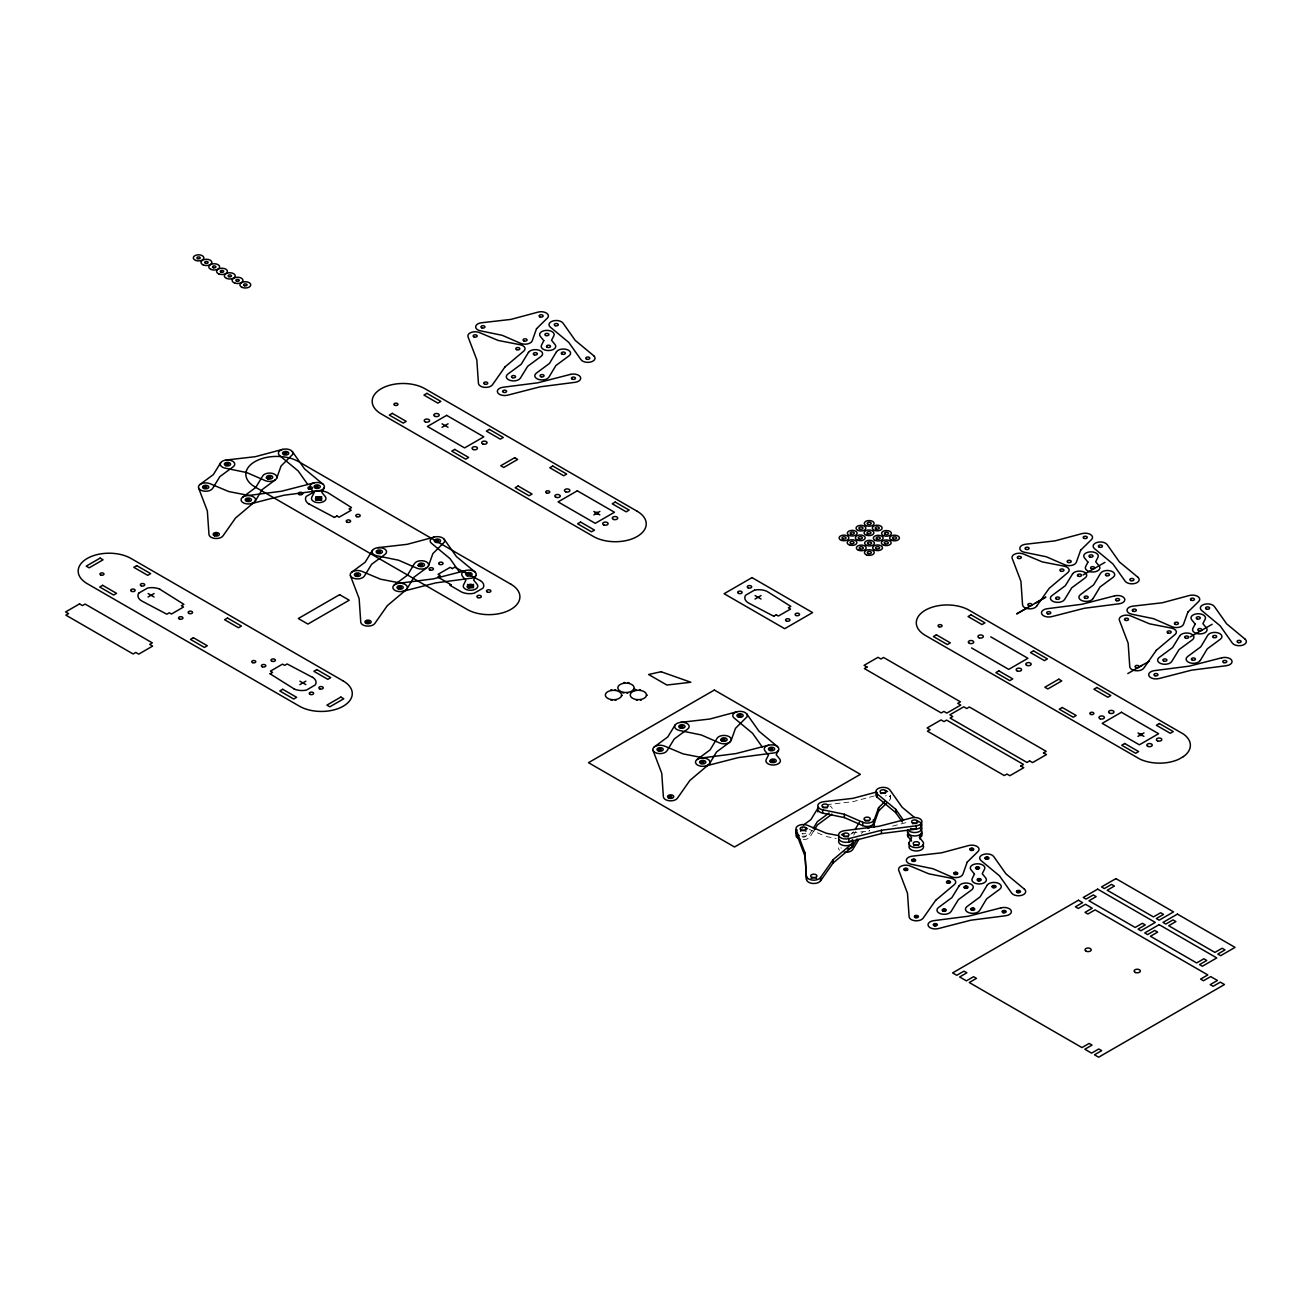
<?xml version="1.0" encoding="UTF-8"?>
<svg xmlns="http://www.w3.org/2000/svg" width="1312" height="1312" viewBox="0 0 1312 1312"><rect width="100%" height="100%" fill="white"/><g stroke="black" fill="none" stroke-linecap="round" stroke-linejoin="round"><path stroke-width="0.75" stroke-dasharray="5 3.75" d="M853.702 831.775L850.799 834.317M853.702 835.104L855.9 831.464M811.931 830.512L810.111 833.464A7.282 4.198 0 0 1 801.96 836.203M813.292 831.628L810.111 836.794A7.282 4.198 0 0 1 801.96 839.532M861.394 833.333L863.034 832.12M868.79 831.201L869.61 830.594M874.3 795.941L852.98 801.665L825.576 804.814M892.554 826.117L907.904 822.165M852.046 833.038L869.462 830.808M826.248 836.548L836.236 838.483M809.406 829.446L824.379 835.76M890.454 798.434L890.454 795.105A7.282 4.198 0 0 1 889.47 797.007L889.47 800.336A7.282 4.198 0 0 0 888.749 795.482M886.174 795.416A3.132 1.804 0 0 1 885.584 796.023M805.83 833.087A3.132 1.804 0 0 1 802.009 833.727A3.132 1.804 0 0 1 806.372 835.4A3.132 1.804 0 0 1 802.009 837.056M841.418 848.11A7.282 4.198 0 0 1 840.812 847.814M839.582 850.242A7.282 4.198 0 0 1 838.598 847.847M829.824 805.978A7.282 4.198 0 0 1 832.251 808.536"/><path stroke-width="1.5" d="M276.734 478.109L281.063 466.006L292.56 454.51A7.282 4.198 0 0 0 284.573 449.048A7.282 4.198 0 0 0 279.669 455.608L298.185 470.959L307.746 484.489M428.532 565.751L432.862 553.631L444.358 542.135A7.282 4.198 0 0 0 436.355 536.69A7.282 4.198 0 0 0 431.451 543.25L449.967 558.584L459.528 572.13M731.145 740.46L735.474 728.357L746.971 716.86A7.282 4.198 0 0 0 738.984 711.399A7.282 4.198 0 0 0 734.064 717.959L752.58 733.31L762.157 746.84M878.614 807.667L878.614 810.996L874.284 823.1L874.284 819.77L878.614 807.667L885.403 801.009M324.146 487.867L321.834 492.41L325.327 496.674A7.282 4.198 0 0 1 319.292 502.66A7.282 4.198 0 0 1 311.748 497.281L314.06 492.754L310.567 488.474A7.282 4.198 0 0 1 314.06 482.865A7.282 4.198 0 0 1 323.752 484.899A7.282 4.198 0 0 1 320.226 490.491L283.884 495.247L251.297 503.644M475.928 575.492L473.616 580.035L477.109 584.316A7.282 4.198 0 0 1 471.09 590.302A7.282 4.198 0 0 1 463.53 584.922L465.842 580.38L462.349 576.099A7.282 4.198 0 0 1 465.842 570.507A7.282 4.198 0 0 1 475.534 572.524A7.282 4.198 0 0 1 472.025 578.116L435.682 582.889L403.079 591.269M778.541 750.218L776.228 754.744L779.722 759.025A7.282 4.198 0 0 1 773.703 765.011A7.282 4.198 0 0 1 766.159 759.632L768.471 755.105L764.962 750.825A7.282 4.198 0 0 1 771.44 744.822A7.282 4.198 0 0 1 778.246 750.694L776.786 751.956A7.282 4.198 0 0 1 774.638 752.842L738.295 757.598L705.692 765.995M922.877 844.994A7.282 4.198 0 0 1 916.842 850.98A7.282 4.198 0 0 1 909.298 845.6L909.298 842.271L911.61 837.745L908.117 833.464L908.117 836.794L911.61 841.074M920.138 839.204L921.68 832.858L919.368 837.4L922.877 841.664A7.282 4.198 0 0 1 916.842 847.65A7.282 4.198 0 0 1 909.298 842.271M267.927 478.88L269.6 477.256L266.238 477.912M317.061 500.085L318.734 498.478L315.372 499.118M419.643 566.39A3.132 1.804 0 0 0 424.514 565.029A3.132 1.804 0 0 0 420.02 563.274A3.132 1.804 0 0 0 419.643 566.39L421.398 564.898L418.036 565.538M468.843 587.727L470.516 586.103L467.17 586.759M722.322 741.231L724.011 739.607L720.649 740.263M771.456 762.436L773.145 760.829L769.783 761.468M255.2 501.184L262.203 489.556L275.34 479.848M406.999 588.809L414.002 577.182L427.122 567.489M709.612 763.535L716.614 751.907L729.751 742.198M855.014 829.594L859.393 822.329M852.751 846.174L857.13 838.909M858.884 839.319L852.751 849.504A7.282 4.198 0 0 1 844.206 852.21M220.629 462.759L213.364 474.6L199.965 484.489M372.411 550.4L365.162 562.225L351.764 572.114M675.04 725.11L667.775 736.95L654.376 746.84M818.18 807.749L810.914 819.59L803.37 825.15M817.72 811.816L818.18 811.078A7.282 4.198 0 0 1 818.475 810.668M813.292 828.298L817.376 821.64L829.102 812.981M814.211 830.135L817.376 824.969L830.775 815.08A7.282 4.198 0 0 0 831.759 814.096M838.22 835.547L826.248 833.218L807.536 825.346A7.282 4.198 0 0 0 799.27 825.215A7.282 4.198 0 0 0 796.138 829.643L804.896 852.62L806.519 879.45A7.282 4.198 0 0 0 812.538 883.435A7.282 4.198 0 0 0 820.541 880.86L820.541 877.531L833.054 859.704L851.882 843.846A7.282 4.198 0 0 0 852.866 840.287A7.282 4.198 0 0 1 845.207 845.715A7.282 4.198 0 0 1 839.418 839.582M820.541 880.86L833.054 863.034L851.882 847.175L851.882 843.846M878.614 810.996L886.748 802.993M254.331 502.184L235.52 518.043L222.991 535.87A7.282 4.198 0 0 1 214.988 538.445A7.282 4.198 0 0 1 208.969 534.46L207.345 510.958L198.588 487.982M406.13 589.81L387.302 605.685L374.789 623.512A7.282 4.198 0 0 1 366.786 626.07A7.282 4.198 0 0 1 360.751 622.101L359.144 598.584L350.386 575.607M708.742 764.519L689.915 780.394L677.402 798.221A7.282 4.198 0 0 1 669.399 800.779A7.282 4.198 0 0 1 663.38 796.81L661.756 773.309L652.999 750.333M242.589 497.215L255.725 487.506L262.728 475.879A7.282 4.198 0 0 1 272.699 473.452A7.282 4.198 0 0 1 275.832 479.438A7.282 4.198 0 0 1 265.221 480.618L246.804 472.582L225.057 468.122A7.282 4.198 0 0 1 220.941 462.349A7.282 4.198 0 0 1 231.338 460.594A7.282 4.198 0 0 1 233.224 466.76L219.842 476.65L212.577 488.474A7.282 4.198 0 0 1 202.622 490.885A7.282 4.198 0 0 1 199.44 484.932A7.282 4.198 0 0 1 210.002 483.669L228.714 491.541L250.658 495.821A7.282 4.198 0 0 1 254.052 502.398A7.282 4.198 0 0 1 242.162 502.037A7.282 4.198 0 0 1 246.754 495.69L281.588 491.229L314.191 482.832M394.371 584.84L407.507 575.148L414.51 563.52A7.282 4.198 0 0 1 424.481 561.093A7.282 4.198 0 0 1 427.63 567.063A7.282 4.198 0 0 1 417.003 568.244L398.586 560.224L376.839 555.763A7.282 4.198 0 0 1 372.723 549.974A7.282 4.198 0 0 1 383.137 548.236A7.282 4.198 0 0 1 385.023 554.386L371.624 564.275L364.359 576.116A7.282 4.198 0 0 1 354.404 578.526A7.282 4.198 0 0 1 351.222 572.573A7.282 4.198 0 0 1 361.784 571.31L380.496 579.182L402.44 583.446A7.282 4.198 0 0 1 405.834 590.039A7.282 4.198 0 0 1 393.944 589.678A7.282 4.198 0 0 1 398.536 583.332L433.386 578.871L465.973 570.474M697 759.566L710.12 749.857L717.123 738.23A7.282 4.198 0 0 1 727.094 735.802A7.282 4.198 0 0 1 730.243 741.788A7.282 4.198 0 0 1 719.616 742.969L701.215 734.933L679.468 730.472A7.282 4.198 0 0 1 675.336 724.683A7.282 4.198 0 0 1 685.75 722.945A7.282 4.198 0 0 1 687.636 729.111L674.237 739L666.972 750.825A7.282 4.198 0 0 1 657.033 753.236A7.282 4.198 0 0 1 653.835 747.282A7.282 4.198 0 0 1 664.397 746.02L683.109 753.892L705.052 758.172A7.282 4.198 0 0 1 708.447 764.748A7.282 4.198 0 0 1 696.557 764.388A7.282 4.198 0 0 1 701.149 758.041L735.999 753.58L768.586 745.183M867.97 828.479L872.89 824.838M1149.246 661.199L1127.762 673.597M138.596 593.221L147.551 588.055A12.841 7.413 0 0 1 159.949 589.236M315.192 491.262L306.254 496.428A12.776 7.38 0 0 0 309.025 504.07M148.059 597.009L154.111 593.516M315.716 500.216L321.752 496.723M442.029 427.286L448.081 423.792M334.462 517.42L336.905 516.01M270.108 673.794L272.552 672.384L270.436 671.137L282.523 664.134L284.655 665.364L287.148 663.954L312.502 677.336M452.361 568.572L454.805 567.178L480.143 580.544M450.885 584.644L449.852 585.234L461.726 592.106A12.841 7.413 0 0 0 474.042 593.27L483.013 588.153A12.776 7.38 0 0 0 480.225 580.511M299.858 684.651L305.893 681.158M467.498 587.858L473.55 584.365M593.828 514.927L599.879 511.434M754.531 590.088L745.577 595.254A12.776 7.38 0 0 0 748.348 602.897L773.752 616.246M755.04 599.043L761.091 595.55M773.785 616.23L776.228 614.82M867.019 667.037L864.378 668.562L941.229 712.941L943.869 711.416L946.805 713.105L960.728 705.069L957.744 703.347L960.433 701.838L883.583 657.476L880.942 659.001L878.007 657.312L864.083 665.348L867.068 667.07M1083.122 574.951L1104.95 562.356M1027.755 607.522C986.772 631.187 1075.791 579.789 1034.807 603.454M1190.345 636.861L1212.173 624.266M1138.504 667.398L1142.03 665.364M1020.834 765.978L1023.475 764.453L946.624 720.091L943.984 721.616L941.048 719.927L927.125 727.963L930.11 729.685L927.404 731.178L1004.27 775.556L1006.911 774.031L1009.846 775.72L1023.754 767.684L1020.785 765.962M1029.608 760.911L1026.968 762.436L950.118 718.074L952.758 716.549L949.839 714.843L963.746 706.807L966.731 708.529L969.322 706.971L1046.189 751.35L1043.532 752.875M1137.947 736.393L1143.998 732.9M282.572 449.393L255.43 456.674L226.074 460.036M434.37 537.034L407.212 544.316L377.856 547.678M736.983 711.744L709.841 719.025L680.485 722.387M876.252 792.104L852.98 798.336L823.624 801.698A7.282 4.198 0 0 0 817.786 805.519A7.282 4.198 0 0 0 822.608 809.783L844.354 814.244L862.755 822.28A7.282 4.198 0 0 0 874.284 819.77M848.848 838.647L881.434 830.25L916.284 825.789A7.282 4.198 0 0 0 921.614 820.361A7.282 4.198 0 0 0 911.725 817.852L879.138 826.248L844.288 830.709A7.282 4.198 0 0 0 838.958 836.121A7.282 4.198 0 0 0 848.848 838.647L848.848 841.976L881.434 833.579L916.284 829.118L916.284 825.789M266.664 478.142L267.5 477.994M267.09 478.388L267.927 478.224M267.5 478.634L268.337 478.47M315.798 499.364L316.635 499.2M316.208 499.61L317.061 499.446M316.635 499.839L317.471 499.692M418.446 565.784L419.299 565.62M418.872 566.03L419.709 565.866M419.299 566.276L420.135 566.112M467.58 586.989L468.433 586.841M468.007 587.235L468.843 587.071M468.417 587.481L469.27 587.317M721.075 740.493L721.912 740.345M721.485 740.739L722.322 740.575M721.912 740.985L722.748 740.821M770.21 761.714L771.046 761.55M770.62 761.96L771.456 761.796M771.046 762.19L771.882 762.026M635.385 689.899L636.304 689.751M640.436 700.182L641.355 700.034M610.818 689.899L611.753 689.768M615.164 700.28L616.099 700.165M624.004 682.584L624.938 682.486M626.988 693.13L627.94 693.031M646.504 695.245A8.151 4.707 0 0 0 634.713 690.768A8.151 4.707 0 0 0 633.893 698.902A8.151 4.707 0 0 0 646.504 695.245L647.242 695.212M621.576 695.491A8.151 4.707 0 0 0 610.096 690.752A8.151 4.707 0 0 0 608.719 698.853A8.151 4.707 0 0 0 621.576 695.491L622.298 695.475M633.991 688.62A8.151 4.707 0 0 0 623.151 683.388A8.151 4.707 0 0 0 620.74 691.424A8.151 4.707 0 0 0 633.991 688.62L634.729 688.636M639.485 689.653L640.42 689.751M636.32 700.182L637.255 700.28M614.934 689.751L615.869 689.866M611.048 700.198L611.982 700.313M628.12 682.601L629.038 682.765M622.905 692.851L623.807 693.015M818.475 807.339A7.282 4.198 0 0 0 822.608 813.112L844.354 817.573L862.755 825.609A7.282 4.198 0 0 0 872.136 825.314A7.282 4.198 0 0 0 873.234 819.934M632.597 690.538L633.663 691.129M990.773 636.845L1027.936 658.296L1008.715 669.382L971.569 647.931M1137.996 732.932L1143.949 736.36M1043.483 752.842L1046.468 754.564L1032.544 762.6L1029.576 760.894M755.089 595.582L761.042 599.01M776.278 614.82L778.393 616.05L790.529 609.08L788.381 607.833L790.824 606.39L766.864 591.302A12.841 7.413 0 0 0 754.548 590.138M442.078 423.825L448.032 427.253M593.877 511.45L599.83 514.894M452.312 568.588L450.18 567.358L438.06 574.328L440.209 575.574L437.749 577.018L450.902 584.627M315.766 496.756L321.719 500.2M467.548 584.398L473.501 587.825M316.208 498.954L317.898 499.921M468.007 586.595L469.68 587.563M770.62 761.304L772.309 762.272M336.954 515.993L339.07 517.223L351.206 510.253L349.058 509.007L351.501 507.58L327.541 492.492A12.841 7.413 0 0 0 315.224 491.311M267.09 477.748L268.763 478.716M418.872 565.374L420.545 566.358M721.485 740.099L723.174 741.067M334.429 517.436L309.107 504.038M159.884 589.268L183.877 604.34L181.417 605.767L183.532 607.03L171.446 614.032L169.297 612.786L166.804 614.196L141.466 600.814A12.776 7.38 0 0 1 138.695 593.237M148.108 593.549L154.062 596.976M299.907 681.174L305.86 684.618M270.075 673.81L294.068 688.882M914.497 817.491L902.164 807.274L889.93 789.955A7.282 4.198 0 0 0 879.712 787.856A7.282 4.198 0 0 0 877.22 793.94L877.22 797.27L895.719 812.62L902.394 822.066M877.22 793.94L895.719 809.291L903.509 820.312M777.54 746.626L759.025 731.276L746.79 713.974M474.911 571.917L456.412 556.567L444.178 539.248M323.129 484.276L304.614 468.942L292.379 451.623M920.958 822.87L920.68 825.937M804.896 855.949L796.138 832.972L796.138 829.643M804.896 852.62L806.519 879.45M895.719 809.291L895.719 812.62M881.434 830.25L881.434 833.579M862.755 822.28L862.755 825.609M844.354 814.244L844.354 817.573M833.054 859.704L833.054 863.034M822.608 809.783L822.608 813.112M312.584 677.304A12.776 7.38 0 0 1 315.274 684.93L306.418 690.112A12.841 7.413 0 0 1 294.019 688.931M920.45 825.773A7.282 4.198 0 0 1 918.302 832.005A7.282 4.198 0 0 1 907.92 829.873M920.45 829.168A7.282 4.198 0 0 1 919.942 834.662A7.282 4.198 0 0 1 910.43 835.154A7.282 4.198 0 0 1 908.248 829.791M852.554 839.828A7.282 4.198 0 0 1 843.19 842.042A7.282 4.198 0 0 1 839.008 836.728M841.435 834.793A7.282 4.198 0 0 1 844.288 834.038M844.321 836.564A3.132 1.804 0 0 1 848.274 836.974M916.399 820.918A7.282 4.198 0 0 1 921.336 826.74A7.282 4.198 0 0 1 910.528 828.462M912.496 823.739A3.132 1.804 0 0 1 916.465 823.526M877.22 797.27A7.282 4.198 0 0 1 877.203 792.464M884.764 790.759A7.282 4.198 0 0 1 887.617 791.53M880.975 793.596A3.132 1.804 0 0 1 884.96 793.383M921.319 833.251A7.282 4.198 0 0 1 921.68 836.187M908.117 836.794A7.282 4.198 0 0 1 908.544 832.759M913.89 845.633A3.132 1.804 0 0 1 918.679 845.633M799.09 835.514A7.282 4.198 0 0 1 797.073 829.84M801.976 827.921A7.282 4.198 0 0 1 802.501 827.888M805.158 828.003A7.282 4.198 0 0 1 807.536 828.659M852.242 842.747A7.282 4.198 0 0 1 847.388 848.913M800.517 831.185A3.132 1.804 0 0 1 803.256 830.266A3.132 1.804 0 0 1 805.978 831.185M811.062 878.417A3.132 1.804 0 0 1 813.801 877.482A3.132 1.804 0 0 1 816.523 878.417M820.541 877.531A7.282 4.198 0 0 1 812.538 880.106A7.282 4.198 0 0 1 806.519 876.121M865.149 820.869A3.132 1.804 0 0 1 869.151 820.869M823.28 807.667A3.132 1.804 0 0 1 827.249 807.88M873.234 823.264A7.282 4.198 0 0 1 873.874 827.2M799.746 839.073A7.282 4.198 0 0 1 797.073 833.169M204.147 487.014C207.854 490.196 207.28 483.849 204.147 487.014M214.692 534.23C217.841 537.494 218.563 531.212 214.709 534.164M225.943 464.104C229.206 467.318 229.862 461.004 225.943 464.038M246.771 499.741C250.444 502.906 250.116 496.494 246.771 499.741M268.042 477.191C271.256 480.471 271.814 474.058 268.042 477.191M284.081 453.148C287.295 456.396 287.984 450 284.097 453.083M315.585 486.621C318.767 489.917 319.324 483.472 315.585 486.621M317.176 498.412C320.226 501.627 321.292 495.46 317.209 498.281M355.929 574.64C359.308 577.805 359.701 571.589 355.962 574.525M366.474 621.872C369.656 625.102 370.41 618.805 366.491 621.806M377.725 551.729C381.579 554.812 380.742 548.711 377.758 551.614M398.553 587.366C401.62 590.597 402.669 584.43 398.586 587.251M419.84 564.832C423.448 567.965 423.218 561.815 419.873 564.701M435.879 540.774C439.061 544.021 439.815 537.74 435.879 540.708M467.384 574.246C470.942 577.411 470.729 571.228 467.416 574.115M468.958 586.038C472.238 589.301 472.812 582.889 468.958 586.038M595.287 513.107C599.026 516.239 598.551 509.991 595.304 513.041M658.558 749.365C662.052 752.58 661.97 746.2 658.558 749.365M669.087 796.581C672.859 799.746 672.088 793.465 669.087 796.581M680.338 726.454C683.946 729.652 683.765 723.191 680.338 726.454M701.166 762.092C704.626 765.273 704.79 758.992 701.182 762.026M722.453 739.542C726.225 742.707 725.47 736.426 722.453 739.542M738.492 715.499C742.28 718.615 741.608 712.334 738.508 715.434M769.996 748.955C773.588 752.153 773.162 745.938 770.013 748.906M771.587 760.763C775.343 763.879 774.851 757.614 771.587 760.698M904.296 869.315C908.052 872.48 907.297 866.182 904.296 869.315M912.07 860.229C915.12 863.46 916.202 857.277 912.102 860.114M914.825 916.53C918.236 919.745 918.384 913.513 914.841 916.465M933.734 924.698C937.309 927.896 937.145 921.516 933.734 924.698M942.656 910.052C946.182 913.218 946.05 907.068 942.688 909.938M946.903 882.041C950.642 885.206 949.97 878.892 946.903 882.041M954.185 873.333C957.924 876.449 957.202 870.348 954.218 873.202M964.451 887.158C967.961 890.372 967.944 883.96 964.451 887.158M970.224 849.274C974.029 852.39 973.373 846.158 970.224 849.208M971.175 909.101C974.34 912.398 974.947 905.985 971.175 909.101M976.013 867.904C979.998 871.037 978.719 864.723 976.013 867.904M977.604 879.696C981.13 882.861 980.95 876.678 977.637 879.565M985.378 858.032C988.969 861.262 988.756 854.768 985.378 858.032M992.446 886.551C996.169 889.733 995.546 883.435 992.446 886.551M1002.565 911.578C1006.271 914.759 1005.664 908.38 1002.565 911.578M1016.898 891.504C1020.392 894.751 1020.326 888.322 1016.898 891.504M1139.406 734.556C1142.096 737.951 1143.621 731.637 1139.439 734.474M536.526 328.738L532.196 340.841A7.282 4.198 0 0 1 520.667 343.35L502.25 335.314L480.52 330.854A7.282 4.198 0 0 1 475.682 326.59A7.282 4.198 0 0 1 481.537 322.768L510.893 319.406L538.035 312.125A7.282 4.198 0 0 1 546.497 313.109A7.282 4.198 0 0 1 547.383 318.078L536.526 328.738M967.206 862.132L962.877 874.251A7.282 4.198 0 0 1 951.348 876.76L932.93 868.724L911.184 864.264A7.282 4.198 0 0 1 906.362 860A7.282 4.198 0 0 1 912.217 856.178L941.557 852.816L968.715 845.535A7.282 4.198 0 0 1 977.161 846.519A7.282 4.198 0 0 1 978.047 851.472L967.206 862.132M1080.645 550.204L1076.316 562.307A7.282 4.198 0 0 1 1064.786 564.816L1046.386 556.78L1024.639 552.319A7.282 4.198 0 0 1 1019.818 548.055A7.282 4.198 0 0 1 1025.656 544.234L1055.012 540.872L1082.154 533.59A7.282 4.198 0 0 1 1090.616 534.574A7.282 4.198 0 0 1 1091.502 539.544L1080.645 550.204M1187.868 612.097L1183.539 624.217A7.282 4.198 0 0 1 1172.01 626.726L1153.592 618.69L1131.862 614.229A7.282 4.198 0 0 1 1127.024 609.965A7.282 4.198 0 0 1 1132.879 606.144L1162.235 602.782L1189.377 595.5A7.282 4.198 0 0 1 1197.84 596.484A7.282 4.198 0 0 1 1198.725 601.437L1187.868 612.097M543.808 340.644L541.495 345.171A7.282 4.198 0 0 0 549.039 350.55A7.282 4.198 0 0 0 555.058 344.564L551.565 340.284L553.877 335.757A7.282 4.198 0 0 0 546.333 330.378A7.282 4.198 0 0 0 540.314 336.364L543.808 340.644M1087.927 562.11L1085.614 566.636A7.282 4.198 0 0 0 1093.158 572.016A7.282 4.198 0 0 0 1099.194 566.03L1095.7 561.749L1097.996 557.223A7.282 4.198 0 0 0 1090.452 551.844A7.282 4.198 0 0 0 1084.434 557.83L1087.927 562.11M974.472 874.038L972.176 878.581A7.282 4.198 0 0 0 979.72 883.96A7.282 4.198 0 0 0 985.738 877.974L982.245 873.694L984.558 869.151A7.282 4.198 0 0 0 977.014 863.772A7.282 4.198 0 0 0 970.978 869.758L974.472 874.038M1195.15 624.004L1192.838 628.546A7.282 4.198 0 0 0 1200.382 633.926A7.282 4.198 0 0 0 1206.4 627.94L1202.907 623.659L1205.22 619.116A7.282 4.198 0 0 0 1197.676 613.737A7.282 4.198 0 0 0 1191.657 619.723L1195.15 624.004M1093.126 598.469L1093.06 598.6A7.282 4.198 0 0 1 1082.695 600.912A7.282 4.198 0 0 1 1080.432 594.631L1093.568 584.939L1100.571 573.295A7.282 4.198 0 0 1 1110.936 570.982A7.282 4.198 0 0 1 1113.183 577.264L1100.046 586.972L1093.126 598.469M1200.349 660.379L1200.267 660.51A7.282 4.198 0 0 1 1189.902 662.822A7.282 4.198 0 0 1 1187.655 656.541L1200.792 646.832L1207.794 635.205A7.282 4.198 0 0 1 1218.159 632.892A7.282 4.198 0 0 1 1220.406 639.174L1207.27 648.866L1200.349 660.379M556.452 351.829L549.449 363.457L536.313 373.166A7.282 4.198 0 0 0 538.56 379.447A7.282 4.198 0 0 0 548.924 377.134L555.927 365.507L569.064 355.798A7.282 4.198 0 0 0 566.817 349.517A7.282 4.198 0 0 0 556.452 351.829M987.132 885.239L980.13 896.867L966.993 906.576A7.282 4.198 0 0 0 969.24 912.857A7.282 4.198 0 0 0 979.605 910.544L986.608 898.9L999.744 889.208A7.282 4.198 0 0 0 997.497 882.927A7.282 4.198 0 0 0 987.132 885.239M528.457 352.403L521.208 364.244L507.81 374.133A7.282 4.198 0 0 0 510.04 380.398A7.282 4.198 0 0 0 520.405 378.118L527.67 366.294L541.069 356.405A7.282 4.198 0 0 0 538.838 350.124A7.282 4.198 0 0 0 528.457 352.403M1072.593 573.869L1065.328 585.71L1051.929 595.599A7.282 4.198 0 0 0 1054.159 601.864A7.282 4.198 0 0 0 1064.524 599.584L1071.789 587.76L1085.188 577.87A7.282 4.198 0 0 0 1082.958 571.589A7.282 4.198 0 0 0 1072.593 573.869M959.138 885.813L951.872 897.638L938.49 907.527A7.282 4.198 0 0 0 940.72 913.808A7.282 4.198 0 0 0 951.085 911.528L958.35 899.688L971.749 889.798A7.282 4.198 0 0 0 969.519 883.534A7.282 4.198 0 0 0 959.138 885.813M1179.816 635.779L1172.551 647.603L1159.152 657.492A7.282 4.198 0 0 0 1161.382 663.774A7.282 4.198 0 0 0 1171.747 661.494L1179.012 649.653L1192.411 639.764A7.282 4.198 0 0 0 1190.181 633.499A7.282 4.198 0 0 0 1179.816 635.779M504.972 366.95L492.459 384.777A7.282 4.198 0 0 1 484.456 387.335A7.282 4.198 0 0 1 478.437 383.366L476.814 359.849L468.056 336.872A7.282 4.198 0 0 1 471.188 332.444A7.282 4.198 0 0 1 479.454 332.576L498.166 340.448L520.11 344.712A7.282 4.198 0 0 1 523.8 351.075L504.972 366.95M1036.726 606.029L1036.578 606.242A7.282 4.198 0 0 1 1028.592 608.801A7.282 4.198 0 0 1 1022.556 604.832L1020.933 581.314L1012.175 558.338A7.282 4.198 0 0 1 1015.308 553.91A7.282 4.198 0 0 1 1023.59 554.041L1042.302 561.913L1064.245 566.177A7.282 4.198 0 0 1 1067.919 572.54L1049.108 588.416L1036.726 606.029M935.653 900.344L923.14 918.17A7.282 4.198 0 0 1 915.136 920.745A7.282 4.198 0 0 1 909.118 916.76L907.494 893.259L898.736 870.282A7.282 4.198 0 0 1 901.869 865.854A7.282 4.198 0 0 1 910.134 865.969L928.847 873.841L950.79 878.122A7.282 4.198 0 0 1 954.48 884.485L935.653 900.344M1156.315 650.309L1143.802 668.136A7.282 4.198 0 0 1 1135.798 670.711A7.282 4.198 0 0 1 1129.78 666.726L1128.156 643.224L1119.398 620.248A7.282 4.198 0 0 1 1122.531 615.82A7.282 4.198 0 0 1 1130.796 615.935L1149.509 623.823L1171.452 628.087A7.282 4.198 0 0 1 1175.142 634.45L1156.315 650.309M1183.424 756.598L1178.947 759.172A30.865 17.81 0 0 1 1139.98 759.14L925.354 635.418A30.914 17.843 0 0 1 925.354 610.178A30.914 17.843 0 0 1 969.06 610.178L1183.424 734.064A30.865 17.81 0 0 1 1183.408 756.598M100.138 558.108L86.215 566.144L89.15 567.834L103.058 559.798L100.138 558.108M392.288 413.346L389.303 415.068L403.227 423.104L406.212 421.382L392.288 413.346M426.925 393.354L423.94 395.076L437.864 403.112L440.848 401.39L426.925 393.354M102.648 585.316L99.712 587.005L113.636 595.041L116.555 593.352L102.648 585.316M136.743 565.62L133.808 567.309L147.731 575.345L150.667 573.656L136.743 565.62M79.524 603.897L65.6 611.933L68.536 613.622L65.879 615.148L133.135 653.983L135.776 652.441L138.711 654.147L152.635 646.094L149.699 644.405L152.34 642.88L85.1 604.061L82.459 605.586L79.524 603.897M446.654 415.363L427.433 426.466L464.596 447.917L483.816 436.83L446.654 415.363M454.739 449.409L451.754 451.115L465.678 459.167L468.663 457.445L454.739 449.409M489.36 429.401L486.391 431.123L500.315 439.159L503.283 437.454L489.36 429.401M193.389 637.714L190.47 639.403L204.393 647.439L207.312 645.75L193.389 637.714M227.501 618.018L224.565 619.707L238.489 627.743L241.424 626.054L227.501 618.018M514.665 457.724L500.758 465.76L503.726 467.482L517.65 459.446L514.665 457.724M518.142 486.014L515.157 487.736L529.08 495.772L532.065 494.05L518.142 486.014M552.778 466.022L549.794 467.728L563.717 475.78L566.702 474.058L552.778 466.022M339.611 594.664L298.3 618.526L307.91 624.069L349.222 600.207L339.611 594.664M577.313 490.803L558.092 501.889L595.254 523.34L614.459 512.254L577.313 490.803M282.736 689.292L279.817 690.981L293.74 699.017L296.66 697.328L282.736 689.292M316.832 669.596L313.912 671.301L327.836 679.337L330.755 677.648L316.832 669.596M580.576 522.061L577.608 523.783L591.532 531.819L594.5 530.097L580.576 522.061M615.213 502.07L612.245 503.792L626.168 511.828L629.137 510.106L615.213 502.07M340.841 697.082L326.918 705.118L329.853 706.807L343.777 698.771L340.841 697.082M752.006 577.608L724.109 593.713L784.691 628.694L812.587 612.589L752.006 577.608M714.351 690.03L588.498 762.682L734.523 846.994L860.377 774.342L714.351 690.03M726.946 739.361L726.946 739.361M936.407 634.811L933.439 636.533L947.362 644.569L950.331 642.864L936.407 634.811M971.044 614.82L968.059 616.542L981.983 624.578L984.968 622.856L971.044 614.82M998.858 670.875L995.874 672.597L1009.797 680.633L1012.782 678.911L998.858 670.875M1033.495 650.867L1030.51 652.589L1044.434 660.625L1047.419 658.919L1033.495 650.867M1058.8 679.19L1044.877 687.226L1047.845 688.948L1061.769 680.912L1058.8 679.19M1062.261 707.48L1059.276 709.202L1073.2 717.238L1076.184 715.516L1062.261 707.48M1096.898 687.488L1093.913 689.194L1107.836 697.246L1110.821 695.524L1096.898 687.488M1121.432 712.268L1102.211 723.355L1139.374 744.822L1158.594 733.72L1121.432 712.268M1124.712 743.527L1121.727 745.249L1135.651 753.285L1138.636 751.563L1124.712 743.527M1159.332 723.535L1156.364 725.257L1170.288 733.293L1173.256 731.571L1159.332 723.535M1078.448 900.245L952.594 972.897L956.76 975.292L963.959 971.142L966.846 972.799L959.646 976.964L966.386 980.851L973.586 976.702L976.472 978.358L969.273 982.524L1081.957 1047.583L1089.157 1043.417L1092.043 1045.09L1084.844 1049.239L1091.584 1053.142L1098.784 1048.977L1101.67 1050.65L1094.47 1054.799L1098.62 1057.21L1224.473 984.541L1220.324 982.147L1213.108 986.312L1210.222 984.64L1217.438 980.474L1210.697 976.587L1203.481 980.753L1200.595 979.08L1207.811 974.931L1095.11 909.856L1087.91 914.021L1085.024 912.365L1092.24 908.199L1085.483 904.296L1078.284 908.462L1075.397 906.805L1082.613 902.64L1078.448 900.245M1097.668 889.142L1083.253 897.474L1086.09 899.097L1093.29 894.948L1096.176 896.604L1088.96 900.77L1135.175 927.453L1142.391 923.287L1145.261 924.944L1138.062 929.109L1140.899 930.749L1155.298 922.418L1097.668 889.142M1115.922 878.614L1101.506 886.928L1104.343 888.568L1111.543 884.403L1114.429 886.059L1107.213 890.225L1153.428 916.908L1160.644 912.742L1163.514 914.415L1156.315 918.564L1159.152 920.204L1173.551 911.889L1115.922 878.614M1159.152 924.648L1144.736 932.963L1147.574 934.603L1154.773 930.438L1157.66 932.11L1150.444 936.26L1196.659 962.942L1203.875 958.777L1206.745 960.45L1199.545 964.615L1202.382 966.239L1216.782 957.924L1159.152 924.648M1177.405 914.103L1162.99 922.418L1165.827 924.058L1173.026 919.892L1175.913 921.565L1168.697 925.731L1214.912 952.414L1222.128 948.248L1224.998 949.904L1217.798 954.07L1220.636 955.71L1235.035 947.379L1177.405 914.103M570.474 374.396L537.871 382.792L503.037 387.253A7.282 4.198 0 0 0 497.691 392.682A7.282 4.198 0 0 0 507.58 395.191L540.167 386.81L575.017 382.333A7.282 4.198 0 0 0 580.363 376.921A7.282 4.198 0 0 0 570.474 374.396M1114.593 595.861L1082.006 604.258L1047.156 608.719A7.282 4.198 0 0 0 1041.826 614.147A7.282 4.198 0 0 0 1051.699 616.656L1084.302 608.276L1119.136 603.799A7.282 4.198 0 0 0 1124.482 598.387A7.282 4.198 0 0 0 1114.593 595.861M1221.816 657.771L1189.23 666.152L1154.38 670.629A7.282 4.198 0 0 0 1149.033 676.041A7.282 4.198 0 0 0 1158.922 678.566L1191.526 670.17L1226.359 665.709A7.282 4.198 0 0 0 1231.706 660.28A7.282 4.198 0 0 0 1221.816 657.771M1001.154 907.806L968.551 916.186L933.718 920.663A7.282 4.198 0 0 0 928.371 926.075A7.282 4.198 0 0 0 938.26 928.601L970.847 920.204L1005.697 915.743A7.282 4.198 0 0 0 1011.027 910.315A7.282 4.198 0 0 0 1001.154 907.806M661.084 671.728L648.604 674.499L666.857 685.028L690.866 682.256L661.084 671.728M637.173 511.254L424.94 388.713A30.914 17.843 0 0 0 381.234 388.713A30.914 17.843 0 0 0 381.234 413.952L593.45 536.493A30.914 17.843 0 0 0 637.173 536.493A30.914 17.843 0 0 0 637.173 511.254M510.844 584.184L298.628 461.644A30.914 17.843 0 0 0 254.905 461.644A30.914 17.843 0 0 0 254.905 486.883L467.138 609.424A30.914 17.843 0 0 0 510.844 609.424A30.914 17.843 0 0 0 510.844 584.184M343.203 680.961L130.97 558.436A30.914 17.843 0 0 0 87.248 558.436A30.914 17.843 0 0 0 87.248 583.676L299.48 706.217A30.914 17.843 0 0 0 343.203 706.217A30.914 17.843 0 0 0 343.203 680.961M1245.088 639.141L1226.589 623.79L1214.354 606.472A7.282 4.198 0 0 0 1204.137 604.373A7.282 4.198 0 0 0 1201.628 610.474L1220.144 625.808L1232.378 643.126A7.282 4.198 0 0 0 1242.595 645.225A7.282 4.198 0 0 0 1245.088 639.141M1137.881 577.231L1119.366 561.897L1107.131 544.578A7.282 4.198 0 0 0 1096.914 542.463A7.282 4.198 0 0 0 1094.405 548.564L1112.92 563.914L1125.155 581.216A7.282 4.198 0 0 0 1135.372 583.332A7.282 4.198 0 0 0 1137.881 577.231M593.746 355.765L575.246 340.415L563.012 323.113A7.282 4.198 0 0 0 552.795 320.997A7.282 4.198 0 0 0 550.286 327.098L568.801 342.448L581.036 359.75A7.282 4.198 0 0 0 591.253 361.866A7.282 4.198 0 0 0 593.746 355.765M1024.426 889.175L1005.91 873.825L993.692 856.506A7.282 4.198 0 0 0 983.459 854.407A7.282 4.198 0 0 0 980.966 860.508L999.482 875.842L1011.716 893.16A7.282 4.198 0 0 0 1021.933 895.26A7.282 4.198 0 0 0 1024.426 889.175M100.811 575.033A2.034 1.181 0 0 0 103.992 574.131A2.034 1.181 0 0 0 101.057 573A2.034 1.181 0 0 0 100.811 575.033M252.609 662.658A2.034 1.181 0 0 0 255.774 661.773A2.034 1.181 0 0 0 252.855 660.625A2.034 1.181 0 0 0 252.609 662.658M319.767 688.866A2.214 1.279 0 0 0 323.26 687.947A2.214 1.279 0 0 0 320.128 686.668A2.214 1.279 0 0 0 319.767 688.866M262.318 666.791A2.214 1.279 0 0 0 265.811 665.873A2.214 1.279 0 0 0 262.679 664.594A2.214 1.279 0 0 0 262.318 666.791M271.928 661.248A2.214 1.279 0 0 0 275.405 660.33A2.214 1.279 0 0 0 272.289 659.034A2.214 1.279 0 0 0 271.928 661.248M310.157 694.409A2.214 1.279 0 0 0 313.65 693.49A2.214 1.279 0 0 0 310.534 692.211A2.214 1.279 0 0 0 310.157 694.409M141.237 585.824A2.214 1.279 0 0 0 144.73 584.906A2.214 1.279 0 0 0 141.598 583.627A2.214 1.279 0 0 0 141.237 585.824M179.465 619.002A2.214 1.279 0 0 0 182.958 618.083A2.214 1.279 0 0 0 179.842 616.804A2.214 1.279 0 0 0 179.465 619.002M189.076 613.458A2.214 1.279 0 0 0 192.569 612.54A2.214 1.279 0 0 0 189.436 611.244A2.214 1.279 0 0 0 189.076 613.458M131.626 591.384A2.214 1.279 0 0 0 135.12 590.466A2.214 1.279 0 0 0 131.987 589.17A2.214 1.279 0 0 0 131.626 591.384M487.408 592.073A2.214 1.279 0 0 0 490.901 591.154A2.214 1.279 0 0 0 487.785 589.875A2.214 1.279 0 0 0 487.408 592.073M429.959 569.998A2.214 1.279 0 0 0 433.452 569.08A2.214 1.279 0 0 0 430.336 567.801A2.214 1.279 0 0 0 429.959 569.998M439.569 564.455A2.214 1.279 0 0 0 443.062 563.537A2.214 1.279 0 0 0 439.93 562.258A2.214 1.279 0 0 0 439.569 564.455M477.814 597.616A2.214 1.279 0 0 0 481.291 596.698A2.214 1.279 0 0 0 478.175 595.418A2.214 1.279 0 0 0 477.814 597.616M308.878 489.048A2.214 1.279 0 0 0 312.371 488.13A2.214 1.279 0 0 0 309.255 486.834A2.214 1.279 0 0 0 308.878 489.048M347.122 522.209A2.214 1.279 0 0 0 350.599 521.29A2.214 1.279 0 0 0 347.483 520.011A2.214 1.279 0 0 0 347.122 522.209M356.716 516.666A2.214 1.279 0 0 0 360.21 515.747A2.214 1.279 0 0 0 357.094 514.452A2.214 1.279 0 0 0 356.716 516.666M299.267 494.591A2.214 1.279 0 0 0 302.76 493.673A2.214 1.279 0 0 0 299.644 492.377A2.214 1.279 0 0 0 299.267 494.591M748.201 587.874A2.214 1.279 0 0 0 751.694 586.956A2.214 1.279 0 0 0 748.578 585.66A2.214 1.279 0 0 0 748.201 587.874M786.446 621.035A2.214 1.279 0 0 0 789.939 620.117A2.214 1.279 0 0 0 786.806 618.838A2.214 1.279 0 0 0 786.446 621.035M796.056 615.492A2.214 1.279 0 0 0 799.533 614.574A2.214 1.279 0 0 0 796.417 613.278A2.214 1.279 0 0 0 796.056 615.492M738.607 593.418A2.214 1.279 0 0 0 742.084 592.499A2.214 1.279 0 0 0 738.968 591.204A2.214 1.279 0 0 0 738.607 593.418M1099.21 547.12A2.034 1.181 0 0 0 1102.424 546.284A2.034 1.181 0 0 0 1099.538 545.087A2.034 1.181 0 0 0 1099.21 547.12M1130.878 580.658A2.034 1.181 0 0 0 1133.929 579.642A2.034 1.181 0 0 0 1130.878 578.608A2.034 1.181 0 0 0 1130.878 580.658M1106.262 575.64A2.034 1.181 0 0 0 1109.476 574.787A2.034 1.181 0 0 0 1106.606 573.606A2.034 1.181 0 0 0 1106.262 575.64M1085.155 598.239A2.034 1.181 0 0 0 1088.206 597.222A2.034 1.181 0 0 0 1085.155 596.206A2.034 1.181 0 0 0 1085.155 598.239M1116.545 600.716A2.034 1.181 0 0 0 1119.595 599.699A2.034 1.181 0 0 0 1116.545 598.682A2.034 1.181 0 0 0 1116.545 600.716M1047.714 613.836A2.034 1.181 0 0 0 1050.781 612.819A2.034 1.181 0 0 0 1047.714 611.802A2.034 1.181 0 0 0 1047.714 613.836M1056.472 599.141A2.034 1.181 0 0 0 1059.686 598.305A2.034 1.181 0 0 0 1056.816 597.108A2.034 1.181 0 0 0 1056.472 599.141M1078.431 576.296A2.034 1.181 0 0 0 1081.498 575.279A2.034 1.181 0 0 0 1078.431 574.262A2.034 1.181 0 0 0 1078.431 576.296M1091.42 568.785A2.034 1.181 0 0 0 1094.634 567.932A2.034 1.181 0 0 0 1091.748 566.751A2.034 1.181 0 0 0 1091.42 568.785M1089.993 557.059A2.034 1.181 0 0 0 1093.06 556.026A2.034 1.181 0 0 0 1089.993 555.009A2.034 1.181 0 0 0 1089.993 557.059M1068.001 562.422A2.034 1.181 0 0 0 1071.215 561.569A2.034 1.181 0 0 0 1068.329 560.388A2.034 1.181 0 0 0 1068.001 562.422M1025.886 549.318A2.034 1.181 0 0 0 1029.1 548.482A2.034 1.181 0 0 0 1026.23 547.301A2.034 1.181 0 0 0 1025.886 549.318M1018.276 558.453A2.034 1.181 0 0 0 1021.326 557.436A2.034 1.181 0 0 0 1018.276 556.419A2.034 1.181 0 0 0 1018.276 558.453M1060.736 571.13A2.034 1.181 0 0 0 1063.95 570.277A2.034 1.181 0 0 0 1061.064 569.096A2.034 1.181 0 0 0 1060.736 571.13M1028.657 605.619A2.034 1.181 0 0 0 1031.872 604.766A2.034 1.181 0 0 0 1028.985 603.586A2.034 1.181 0 0 0 1028.657 605.619M1084.04 538.363A2.034 1.181 0 0 0 1087.254 537.526A2.034 1.181 0 0 0 1084.368 536.329A2.034 1.181 0 0 0 1084.04 538.363M1147.934 746.397A2.722 1.574 0 0 0 1152.231 745.282A2.722 1.574 0 0 0 1148.394 743.691A2.722 1.574 0 0 0 1147.934 746.397M1157.545 740.854A2.722 1.574 0 0 0 1161.825 739.722A2.722 1.574 0 0 0 1158.004 738.148A2.722 1.574 0 0 0 1157.545 740.854M1100.096 718.779A2.722 1.574 0 0 0 1104.376 717.648A2.722 1.574 0 0 0 1100.555 716.073A2.722 1.574 0 0 0 1100.096 718.779M1109.706 713.236A2.722 1.574 0 0 0 1113.986 712.104A2.722 1.574 0 0 0 1110.149 710.53A2.722 1.574 0 0 0 1109.706 713.236M1017.292 670.973A2.722 1.574 0 0 0 1021.572 669.842A2.722 1.574 0 0 0 1017.735 668.267A2.722 1.574 0 0 0 1017.292 670.973M1026.902 665.43A2.722 1.574 0 0 0 1031.183 664.298A2.722 1.574 0 0 0 1027.345 662.724A2.722 1.574 0 0 0 1026.902 665.43M969.453 643.356A2.722 1.574 0 0 0 973.734 642.224A2.722 1.574 0 0 0 969.896 640.65A2.722 1.574 0 0 0 969.453 643.356M979.047 637.796A2.722 1.574 0 0 0 983.328 636.681A2.722 1.574 0 0 0 979.506 635.09A2.722 1.574 0 0 0 979.047 637.796M1090.813 714.45A2.034 1.181 0 0 0 1093.88 713.433A2.034 1.181 0 0 0 1090.813 712.416A2.034 1.181 0 0 0 1090.813 714.45M939.031 626.808A2.034 1.181 0 0 0 942.082 625.791A2.034 1.181 0 0 0 939.031 624.774A2.034 1.181 0 0 0 939.031 626.808M1206.433 609.03A2.034 1.181 0 0 0 1209.631 608.178A2.034 1.181 0 0 0 1206.761 606.997A2.034 1.181 0 0 0 1206.433 609.03M1238.102 642.552A2.034 1.181 0 0 0 1241.152 641.535A2.034 1.181 0 0 0 1238.102 640.518A2.034 1.181 0 0 0 1238.102 642.552M1213.485 637.534A2.034 1.181 0 0 0 1216.7 636.697A2.034 1.181 0 0 0 1213.83 635.516A2.034 1.181 0 0 0 1213.485 637.534M1192.378 660.149A2.034 1.181 0 0 0 1195.429 659.116A2.034 1.181 0 0 0 1192.378 658.099A2.034 1.181 0 0 0 1192.378 660.149M1223.768 662.626A2.034 1.181 0 0 0 1226.818 661.609A2.034 1.181 0 0 0 1223.768 660.592A2.034 1.181 0 0 0 1223.768 662.626M1154.937 675.746A2.034 1.181 0 0 0 1157.988 674.729A2.034 1.181 0 0 0 1154.937 673.712A2.034 1.181 0 0 0 1154.937 675.746M1163.695 661.051A2.034 1.181 0 0 0 1166.909 660.198A2.034 1.181 0 0 0 1164.039 659.018A2.034 1.181 0 0 0 1163.695 661.051M1185.654 638.206A2.034 1.181 0 0 0 1188.705 637.173A2.034 1.181 0 0 0 1185.654 636.156A2.034 1.181 0 0 0 1185.654 638.206M1198.643 630.695A2.034 1.181 0 0 0 1201.841 629.842A2.034 1.181 0 0 0 1198.971 628.661A2.034 1.181 0 0 0 1198.643 630.695M1197.216 618.952A2.034 1.181 0 0 0 1200.283 617.936A2.034 1.181 0 0 0 1197.216 616.919A2.034 1.181 0 0 0 1197.216 618.952M1175.224 624.315A2.034 1.181 0 0 0 1178.438 623.479A2.034 1.181 0 0 0 1175.552 622.298A2.034 1.181 0 0 0 1175.224 624.315M1133.273 611.294A2.034 1.181 0 0 0 1136.34 610.26A2.034 1.181 0 0 0 1133.273 609.244A2.034 1.181 0 0 0 1133.273 611.294M1125.499 620.363A2.034 1.181 0 0 0 1128.55 619.346A2.034 1.181 0 0 0 1125.499 618.329A2.034 1.181 0 0 0 1125.499 620.363M1168.106 633.089A2.034 1.181 0 0 0 1171.173 632.072A2.034 1.181 0 0 0 1168.106 631.056A2.034 1.181 0 0 0 1168.106 633.089M1135.88 667.513A2.034 1.181 0 0 0 1139.078 666.676A2.034 1.181 0 0 0 1136.208 665.496A2.034 1.181 0 0 0 1135.88 667.513M1191.263 600.273A2.034 1.181 0 0 0 1194.461 599.42A2.034 1.181 0 0 0 1191.591 598.239A2.034 1.181 0 0 0 1191.263 600.273M866.445 554.861A4.92 2.837 0 0 0 874.202 552.86A4.92 2.837 0 0 0 867.314 549.974A4.92 2.837 0 0 0 866.445 554.861M868.118 553.516A2.034 1.181 0 0 0 871.348 552.68A2.034 1.181 0 0 0 868.495 551.499A2.034 1.181 0 0 0 868.118 553.516M874.694 550.089A4.92 2.837 0 0 0 882.468 548.088A4.92 2.837 0 0 0 875.58 545.202A4.92 2.837 0 0 0 874.694 550.089M876.383 548.744A2.034 1.181 0 0 0 879.614 547.924A2.034 1.181 0 0 0 876.744 546.727A2.034 1.181 0 0 0 876.383 548.744M858.392 550.22A4.92 2.837 0 0 0 866.166 548.219A4.92 2.837 0 0 0 859.262 545.333A4.92 2.837 0 0 0 858.392 550.22M860.082 548.875A2.034 1.181 0 0 0 863.296 548.039A2.034 1.181 0 0 0 860.442 546.842A2.034 1.181 0 0 0 860.082 548.875M866.658 545.448A4.92 2.837 0 0 0 874.415 543.447A4.92 2.837 0 0 0 867.527 540.56A4.92 2.837 0 0 0 866.658 545.448M868.331 544.103A2.034 1.181 0 0 0 871.562 543.266A2.034 1.181 0 0 0 868.708 542.069A2.034 1.181 0 0 0 868.331 544.103M883.386 545.087A4.92 2.837 0 0 0 891.16 543.07A4.92 2.837 0 0 0 884.255 540.2A4.92 2.837 0 0 0 883.386 545.087M885.075 543.742A2.034 1.181 0 0 0 888.29 542.906A2.034 1.181 0 0 0 885.436 541.708A2.034 1.181 0 0 0 885.075 543.742M891.652 540.314A4.92 2.837 0 0 0 899.409 538.314A4.92 2.837 0 0 0 892.521 535.427A4.92 2.837 0 0 0 891.652 540.314M893.324 538.97A2.034 1.181 0 0 0 896.555 538.133A2.034 1.181 0 0 0 893.702 536.936A2.034 1.181 0 0 0 893.324 538.97M875.334 540.429A4.92 2.837 0 0 0 883.107 538.428A4.92 2.837 0 0 0 876.219 535.542A4.92 2.837 0 0 0 875.334 540.429M877.023 539.084A2.034 1.181 0 0 0 880.237 538.264A2.034 1.181 0 0 0 877.384 537.067A2.034 1.181 0 0 0 877.023 539.084M883.599 535.657A4.92 2.837 0 0 0 891.373 533.656A4.92 2.837 0 0 0 884.468 530.77A4.92 2.837 0 0 0 883.599 535.657M885.288 534.312A2.034 1.181 0 0 0 888.503 533.492A2.034 1.181 0 0 0 885.649 532.295A2.034 1.181 0 0 0 885.288 534.312M849.586 545.038A4.92 2.837 0 0 0 856.949 542.594A4.92 2.837 0 0 0 849.586 540.134A4.92 2.837 0 0 0 849.586 545.038M850.832 543.545A2.034 1.181 0 0 0 854.063 542.709A2.034 1.181 0 0 0 851.209 541.512A2.034 1.181 0 0 0 850.832 543.545M857.835 540.282A4.92 2.837 0 0 0 865.215 537.822A4.92 2.837 0 0 0 857.835 535.362A4.92 2.837 0 0 0 857.835 540.282M859.098 538.773A2.034 1.181 0 0 0 862.328 537.936A2.034 1.181 0 0 0 859.458 536.739A2.034 1.181 0 0 0 859.098 538.773M841.533 540.396A4.92 2.837 0 0 0 848.897 537.936A4.92 2.837 0 0 0 841.533 535.493A4.92 2.837 0 0 0 841.533 540.396M842.796 538.888A2.034 1.181 0 0 0 846.01 538.068A2.034 1.181 0 0 0 843.157 536.87A2.034 1.181 0 0 0 842.796 538.888M849.372 535.476A4.92 2.837 0 0 0 857.13 533.459A4.92 2.837 0 0 0 850.242 530.589A4.92 2.837 0 0 0 849.372 535.476M851.045 534.132A2.034 1.181 0 0 0 854.276 533.295A2.034 1.181 0 0 0 851.422 532.098A2.034 1.181 0 0 0 851.045 534.132M866.527 535.263A4.92 2.837 0 0 0 873.89 532.803A4.92 2.837 0 0 0 866.527 530.343A4.92 2.837 0 0 0 866.527 535.263M867.79 533.754A2.034 1.181 0 0 0 871.004 532.918A2.034 1.181 0 0 0 868.15 531.737A2.034 1.181 0 0 0 867.79 533.754M874.792 530.491A4.92 2.837 0 0 0 882.156 528.031A4.92 2.837 0 0 0 874.792 525.571A4.92 2.837 0 0 0 874.792 530.491M876.039 528.982A2.034 1.181 0 0 0 879.27 528.162A2.034 1.181 0 0 0 876.416 526.965A2.034 1.181 0 0 0 876.039 528.982M858.048 530.458A4.92 2.837 0 0 0 865.822 528.457A4.92 2.837 0 0 0 858.934 525.571A4.92 2.837 0 0 0 858.048 530.458M859.737 529.113A2.034 1.181 0 0 0 862.968 528.277A2.034 1.181 0 0 0 860.098 527.08A2.034 1.181 0 0 0 859.737 529.113M866.314 525.686A4.92 2.837 0 0 0 874.087 523.685A4.92 2.837 0 0 0 867.183 520.798A4.92 2.837 0 0 0 866.314 525.686M868.003 524.341A2.034 1.181 0 0 0 871.217 523.504A2.034 1.181 0 0 0 868.364 522.307A2.034 1.181 0 0 0 868.003 524.341M244.491 285.721A1.706 0.984 0 0 0 247.05 284.868A1.706 0.984 0 0 0 244.491 284.015A1.706 0.984 0 0 0 244.491 285.721M236.718 281.227A1.706 0.984 0 0 0 239.26 280.374A1.706 0.984 0 0 0 236.718 279.522A1.706 0.984 0 0 0 236.718 281.227M228.796 276.668A1.706 0.984 0 0 0 231.47 275.979A1.706 0.984 0 0 0 229.092 274.979A1.706 0.984 0 0 0 228.796 276.668M221.006 272.174A1.706 0.984 0 0 0 223.696 271.486A1.706 0.984 0 0 0 221.318 270.485A1.706 0.984 0 0 0 221.006 272.174M213.38 267.746A1.706 0.984 0 0 0 215.922 266.894A1.706 0.984 0 0 0 213.38 266.041A1.706 0.984 0 0 0 213.38 267.746M205.443 263.204A1.706 0.984 0 0 0 208.132 262.498A1.706 0.984 0 0 0 205.754 261.514A1.706 0.984 0 0 0 205.443 263.204M197.587 258.628A1.656 0.951 0 0 0 200.211 257.956A1.656 0.951 0 0 0 197.899 256.988A1.656 0.951 0 0 0 197.587 258.628M242.162 287.41A5.428 3.132 0 0 0 250.756 285.196A5.428 3.132 0 0 0 243.13 281.998A5.428 3.132 0 0 0 242.162 287.41M234.848 283.097A5.428 3.132 0 0 0 242.999 280.374A5.428 3.132 0 0 0 234.848 277.652A5.428 3.132 0 0 0 234.848 283.097M226.599 278.423A5.428 3.132 0 0 0 235.192 276.209A5.428 3.132 0 0 0 227.566 273.011A5.428 3.132 0 0 0 226.599 278.423M218.809 273.929A5.428 3.132 0 0 0 227.402 271.715A5.428 3.132 0 0 0 219.793 268.517A5.428 3.132 0 0 0 218.809 273.929M211.035 269.436A5.428 3.132 0 0 0 219.629 267.222A5.428 3.132 0 0 0 212.003 264.024A5.428 3.132 0 0 0 211.035 269.436M203.245 264.942A5.428 3.132 0 0 0 211.839 262.728A5.428 3.132 0 0 0 204.229 259.53A5.428 3.132 0 0 0 203.245 264.942M195.914 260.498A5.297 3.067 0 0 0 203.868 257.857A5.297 3.067 0 0 0 195.914 255.2A5.297 3.067 0 0 0 195.914 260.498M555.124 325.671A2.034 1.181 0 0 0 558.305 324.786A2.034 1.181 0 0 0 555.37 323.638A2.034 1.181 0 0 0 555.124 325.671M586.628 359.144A2.034 1.181 0 0 0 589.81 358.258A2.034 1.181 0 0 0 586.89 357.11A2.034 1.181 0 0 0 586.628 359.144M562.307 354.24A2.034 1.181 0 0 0 565.374 353.207A2.034 1.181 0 0 0 562.307 352.19A2.034 1.181 0 0 0 562.307 354.24M541.036 376.774A2.034 1.181 0 0 0 544.086 375.757A2.034 1.181 0 0 0 541.036 374.74A2.034 1.181 0 0 0 541.036 376.774M572.294 379.201A2.034 1.181 0 0 0 575.476 378.315A2.034 1.181 0 0 0 572.557 377.184A2.034 1.181 0 0 0 572.294 379.201M503.595 392.37A2.034 1.181 0 0 0 506.645 391.353A2.034 1.181 0 0 0 503.595 390.336A2.034 1.181 0 0 0 503.595 392.37M512.402 377.692A2.034 1.181 0 0 0 515.567 376.806A2.034 1.181 0 0 0 512.648 375.658A2.034 1.181 0 0 0 512.402 377.692M534.312 354.83A2.034 1.181 0 0 0 537.362 353.814A2.034 1.181 0 0 0 534.312 352.797A2.034 1.181 0 0 0 534.312 354.83M547.334 347.336A2.034 1.181 0 0 0 550.515 346.45A2.034 1.181 0 0 0 547.58 345.302A2.034 1.181 0 0 0 547.334 347.336M545.759 335.544A2.034 1.181 0 0 0 548.924 334.642A2.034 1.181 0 0 0 546.005 333.51A2.034 1.181 0 0 0 545.759 335.544M524.046 341.005A2.034 1.181 0 0 0 527.096 339.988A2.034 1.181 0 0 0 524.046 338.972A2.034 1.181 0 0 0 524.046 341.005M481.816 327.869A2.034 1.181 0 0 0 484.981 326.983A2.034 1.181 0 0 0 482.062 325.835A2.034 1.181 0 0 0 481.816 327.869M474.157 336.987A2.034 1.181 0 0 0 477.207 335.97A2.034 1.181 0 0 0 474.157 334.954A2.034 1.181 0 0 0 474.157 336.987M516.649 349.681A2.034 1.181 0 0 0 519.831 348.779A2.034 1.181 0 0 0 516.895 347.647A2.034 1.181 0 0 0 516.649 349.681M484.702 384.203A2.034 1.181 0 0 0 487.752 383.186A2.034 1.181 0 0 0 484.702 382.169A2.034 1.181 0 0 0 484.702 384.203M539.954 316.914A2.034 1.181 0 0 0 543.135 316.028A2.034 1.181 0 0 0 540.2 314.88A2.034 1.181 0 0 0 539.954 316.914M603.881 524.964A2.722 1.574 0 0 0 608.112 523.767A2.722 1.574 0 0 0 604.209 522.242A2.722 1.574 0 0 0 603.881 524.964M613.639 519.47A2.722 1.574 0 0 0 617.722 518.109A2.722 1.574 0 0 0 613.639 516.748A2.722 1.574 0 0 0 613.639 519.47M556.026 497.33A2.722 1.574 0 0 0 560.257 496.149A2.722 1.574 0 0 0 556.37 494.624A2.722 1.574 0 0 0 556.026 497.33M565.8 491.852A2.722 1.574 0 0 0 569.884 490.491A2.722 1.574 0 0 0 565.8 489.13A2.722 1.574 0 0 0 565.8 491.852M473.222 449.524A2.722 1.574 0 0 0 477.453 448.343A2.722 1.574 0 0 0 473.55 446.818A2.722 1.574 0 0 0 473.222 449.524M482.832 443.981A2.722 1.574 0 0 0 487.064 442.8A2.722 1.574 0 0 0 483.16 441.275A2.722 1.574 0 0 0 482.832 443.981M425.383 421.906A2.722 1.574 0 0 0 429.614 420.709A2.722 1.574 0 0 0 425.711 419.2A2.722 1.574 0 0 0 425.383 421.906M434.977 416.363A2.722 1.574 0 0 0 439.225 415.166A2.722 1.574 0 0 0 435.322 413.641A2.722 1.574 0 0 0 434.977 416.363M546.579 492.935A2.034 1.181 0 0 0 549.744 492.049A2.034 1.181 0 0 0 546.825 490.901A2.034 1.181 0 0 0 546.579 492.935M394.781 405.31A2.034 1.181 0 0 0 397.962 404.408A2.034 1.181 0 0 0 395.043 403.276A2.034 1.181 0 0 0 394.781 405.31M377.528 553.287A3.132 1.804 0 0 0 382.399 551.926A3.132 1.804 0 0 0 377.922 550.171A3.132 1.804 0 0 0 377.528 553.287M435.682 542.332A3.132 1.804 0 0 0 440.553 540.97A3.132 1.804 0 0 0 436.06 539.216A3.132 1.804 0 0 0 435.682 542.332M366.474 623.495A3.132 1.804 0 0 0 371.165 621.921A3.132 1.804 0 0 0 366.474 620.363A3.132 1.804 0 0 0 366.474 623.495M355.929 576.263A3.132 1.804 0 0 0 360.62 574.705A3.132 1.804 0 0 0 355.929 573.147A3.132 1.804 0 0 0 355.929 576.263M398.356 588.924A3.132 1.804 0 0 0 403.227 587.563A3.132 1.804 0 0 0 398.75 585.808A3.132 1.804 0 0 0 398.356 588.924M468.778 587.596A3.132 1.804 0 0 0 473.648 586.234A3.132 1.804 0 0 0 469.155 584.48A3.132 1.804 0 0 0 468.778 587.596M467.187 575.804A3.132 1.804 0 0 0 472.058 574.443A3.132 1.804 0 0 0 467.58 572.688A3.132 1.804 0 0 0 467.187 575.804M267.845 478.749A3.132 1.804 0 0 0 272.716 477.388A3.132 1.804 0 0 0 268.238 475.633A3.132 1.804 0 0 0 267.845 478.749M315.585 488.244A3.132 1.804 0 0 0 320.276 486.686A3.132 1.804 0 0 0 315.585 485.112A3.132 1.804 0 0 0 315.585 488.244M316.979 499.97A3.132 1.804 0 0 0 321.85 498.609A3.132 1.804 0 0 0 317.373 496.854A3.132 1.804 0 0 0 316.979 499.97M246.574 501.299A3.132 1.804 0 0 0 251.445 499.938A3.132 1.804 0 0 0 246.951 498.183A3.132 1.804 0 0 0 246.574 501.299M203.95 488.572A3.132 1.804 0 0 0 208.821 487.195A3.132 1.804 0 0 0 204.344 485.456A3.132 1.804 0 0 0 203.95 488.572M214.496 535.788A3.132 1.804 0 0 0 219.366 534.427A3.132 1.804 0 0 0 214.889 532.672A3.132 1.804 0 0 0 214.496 535.788M283.884 454.706A3.132 1.804 0 0 0 288.755 453.345A3.132 1.804 0 0 0 284.278 451.59A3.132 1.804 0 0 0 283.884 454.706M225.746 465.662A3.132 1.804 0 0 0 230.617 464.3A3.132 1.804 0 0 0 226.123 462.546A3.132 1.804 0 0 0 225.746 465.662M680.338 728.078A3.132 1.804 0 0 0 685.028 726.52A3.132 1.804 0 0 0 680.338 724.946A3.132 1.804 0 0 0 680.338 728.078M738.492 717.123A3.132 1.804 0 0 0 743.166 715.565A3.132 1.804 0 0 0 738.492 713.99A3.132 1.804 0 0 0 738.492 717.123M668.907 798.139A3.132 1.804 0 0 0 673.778 796.778A3.132 1.804 0 0 0 669.284 795.023A3.132 1.804 0 0 0 668.907 798.139M658.542 750.989A3.132 1.804 0 0 0 663.232 749.431A3.132 1.804 0 0 0 658.542 747.856A3.132 1.804 0 0 0 658.542 750.989M700.985 763.65A3.132 1.804 0 0 0 705.84 762.272A3.132 1.804 0 0 0 701.362 760.534A3.132 1.804 0 0 0 700.985 763.65M771.571 762.387A3.132 1.804 0 0 0 776.261 760.829A3.132 1.804 0 0 0 771.571 759.254A3.132 1.804 0 0 0 771.571 762.387M769.8 750.513A3.132 1.804 0 0 0 774.67 749.152A3.132 1.804 0 0 0 770.193 747.397A3.132 1.804 0 0 0 769.8 750.513M722.256 741.1A3.132 1.804 0 0 0 727.127 739.738A3.132 1.804 0 0 0 722.65 737.984A3.132 1.804 0 0 0 722.256 741.1M913.136 823.247A3.132 1.804 0 0 0 917.826 821.689A3.132 1.804 0 0 0 913.136 820.131A3.132 1.804 0 0 0 913.136 823.247M844.305 836.367A3.132 1.804 0 0 0 848.995 834.809A3.132 1.804 0 0 0 844.305 833.251A3.132 1.804 0 0 0 844.305 836.367M881.631 793.104A3.132 1.804 0 0 0 886.322 791.546A3.132 1.804 0 0 0 881.631 789.988A3.132 1.804 0 0 0 881.631 793.104M914.726 845.026A3.132 1.804 0 0 0 919.4 843.468A3.132 1.804 0 0 0 914.726 841.91A3.132 1.804 0 0 0 914.726 845.026M915.366 917.613A2.034 1.181 0 0 0 918.433 916.596A2.034 1.181 0 0 0 915.366 915.579A2.034 1.181 0 0 0 915.366 917.613M947.33 883.074A2.034 1.181 0 0 0 950.495 882.189A2.034 1.181 0 0 0 947.576 881.041A2.034 1.181 0 0 0 947.33 883.074M904.837 870.397A2.034 1.181 0 0 0 907.888 869.38A2.034 1.181 0 0 0 904.837 868.364A2.034 1.181 0 0 0 904.837 870.397M912.611 861.328A2.034 1.181 0 0 0 915.661 860.295A2.034 1.181 0 0 0 912.611 859.278A2.034 1.181 0 0 0 912.611 861.328M954.71 874.415A2.034 1.181 0 0 0 957.776 873.398A2.034 1.181 0 0 0 954.71 872.382A2.034 1.181 0 0 0 954.71 874.415M970.749 850.356A2.034 1.181 0 0 0 973.816 849.34A2.034 1.181 0 0 0 970.749 848.323A2.034 1.181 0 0 0 970.749 850.356M976.554 868.987A2.034 1.181 0 0 0 979.605 867.97A2.034 1.181 0 0 0 976.554 866.953A2.034 1.181 0 0 0 976.554 868.987M978.129 880.778A2.034 1.181 0 0 0 981.196 879.762A2.034 1.181 0 0 0 978.129 878.745A2.034 1.181 0 0 0 978.129 880.778M964.992 888.24A2.034 1.181 0 0 0 968.043 887.207A2.034 1.181 0 0 0 964.992 886.19A2.034 1.181 0 0 0 964.992 888.24M943.082 911.102A2.034 1.181 0 0 0 946.247 910.2A2.034 1.181 0 0 0 943.328 909.068A2.034 1.181 0 0 0 943.082 911.102M934.144 925.731A2.034 1.181 0 0 0 937.326 924.845A2.034 1.181 0 0 0 934.406 923.697A2.034 1.181 0 0 0 934.144 925.731M1003.106 912.66A2.034 1.181 0 0 0 1006.156 911.643A2.034 1.181 0 0 0 1003.106 910.626A2.034 1.181 0 0 0 1003.106 912.66M971.585 910.134A2.034 1.181 0 0 0 974.767 909.249A2.034 1.181 0 0 0 971.831 908.101A2.034 1.181 0 0 0 971.585 910.134M992.987 887.634A2.034 1.181 0 0 0 996.038 886.617A2.034 1.181 0 0 0 992.987 885.6A2.034 1.181 0 0 0 992.987 887.634M1017.308 892.554A2.034 1.181 0 0 0 1020.49 891.652A2.034 1.181 0 0 0 1017.571 890.52A2.034 1.181 0 0 0 1017.308 892.554M985.804 859.081A2.034 1.181 0 0 0 988.969 858.179A2.034 1.181 0 0 0 986.05 857.048A2.034 1.181 0 0 0 985.804 859.081M801.419 830.201A3.132 1.804 0 0 0 806.355 828.922A3.132 1.804 0 0 0 801.976 827.085A3.132 1.804 0 0 0 801.419 830.201M812.226 877.515A3.132 1.804 0 0 0 816.917 875.957A3.132 1.804 0 0 0 812.226 874.399A3.132 1.804 0 0 0 812.226 877.515M865.313 820.394A3.132 1.804 0 0 0 870.266 819.114A3.132 1.804 0 0 0 865.871 817.278A3.132 1.804 0 0 0 865.313 820.394M823.477 807.388A3.132 1.804 0 0 0 828.167 805.83A3.132 1.804 0 0 0 823.477 804.272A3.132 1.804 0 0 0 823.477 807.388M1135.487 972.52A3.132 1.804 0 0 0 1140.358 971.159A3.132 1.804 0 0 0 1135.88 969.404A3.132 1.804 0 0 0 1135.487 972.52M1086.352 951.315A3.132 1.804 0 0 0 1091.223 949.954A3.132 1.804 0 0 0 1086.746 948.199A3.132 1.804 0 0 0 1086.352 951.315"/></g></svg>
